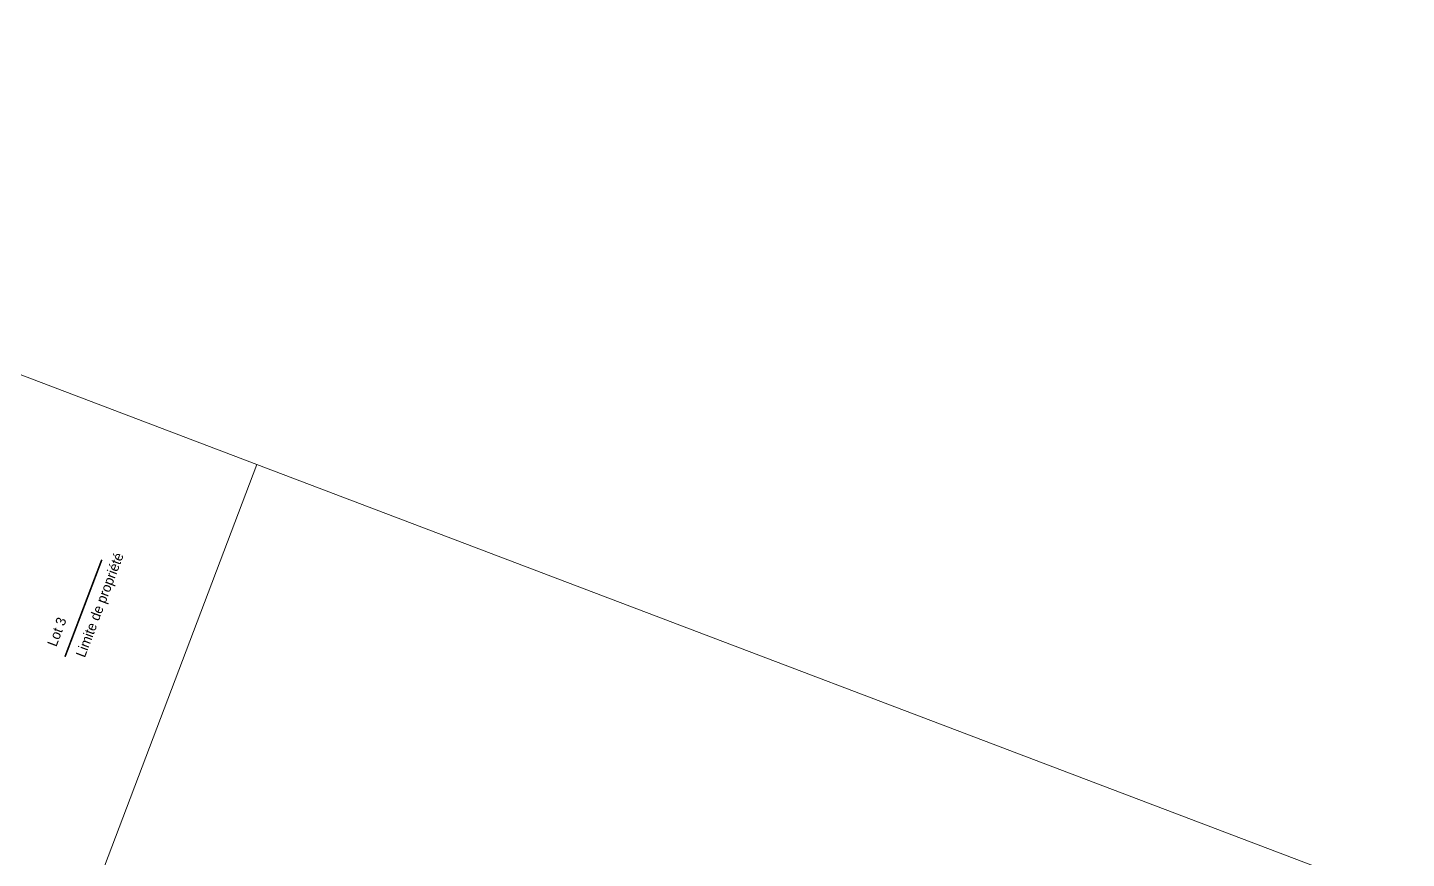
# Model space of a CAD drawing. Header units: metres. Extents: x 1851427 to 1852022, y 5183007 to 5183309.
# Drawn here: x 1851939.2 to 1852022.3, y 5183076.7 to 5183126.7 of the extents above; entities that cross this region are included whole.
import ezdxf
from ezdxf.enums import TextEntityAlignment as Align

# ---------------------------------------------------------------- set-up
doc = ezdxf.new("R2010")
doc.units = ezdxf.units.M
doc.header["$LTSCALE"] = 2.5
doc.layers.add('CADRE', color=7, linetype='CONTINUOUS', lineweight=13, true_color=0x285a87)
doc.layers.add('PRO_PAR', color=1, linetype='CONTINUOUS', lineweight=35)
doc.layers.add('PRO_VOI_TXT', color=7, linetype='CONTINUOUS')
doc.styles.add('Ecriture', font='')
doc.styles.get('Ecriture').set_extended_font_data('NewsGoth BT')

msp = doc.modelspace()

# ---------------------------------------------------------------- linework, layer by layer
at = {"layer": 'CADRE'}
for points in [[(1851883.686, 5183126.7), (1851952.985, 5183100.39), (1851927.695, 5183033.779), (1851858.396, 5183060.09)], [(1851952.985, 5183100.39), (1852022.283, 5183074.08), (1851996.993, 5183007.469), (1851927.695, 5183033.779)]]:
    msp.add_lwpolyline(points, close=True, dxfattribs=at)
at = {"layer": 'PRO_PAR', "const_width": 0.1, "flags": 128}
msp.add_lwpolyline([(1851941.422, 5183088.799), (1851943.641, 5183094.644)], dxfattribs=at)

# ---------------------------------------------------------------- texts
at = {"layer": 'PRO_VOI_TXT', "color": 157, "true_color": 0x285a87, "style": 'Ecriture'}
for s, height, p in [('Limite de propriété', 0.59998, (1851942.332, 5183088.815)), ('Lot 3', 0.6, (1851940.615, 5183089.467))]:
    msp.add_text(s, height=height, rotation=69.20997, dxfattribs=at).set_placement(p, align=Align.MIDDLE_LEFT)

doc.saveas('drawing.dxf')
